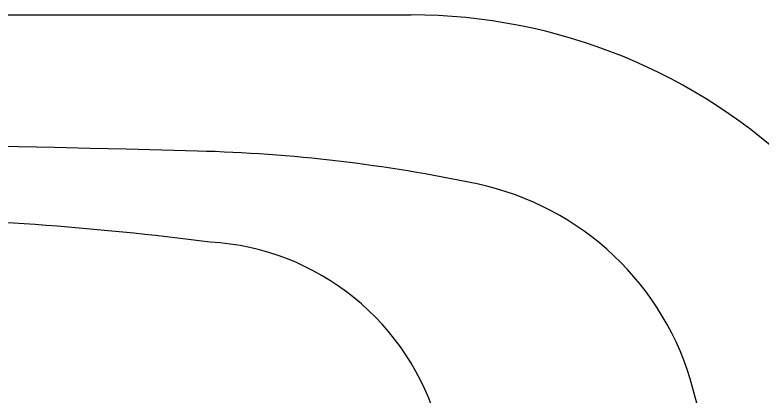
# Model space of a CAD drawing. Extents: x 527 to 611, y 788 to 934.
# Drawn here: x 579.597 to 581.895, y 807.747 to 808.921 of the extents above; entities that cross this region are included whole.
import ezdxf

# ---------------------------------------------------------------- set-up
doc = ezdxf.new("R2010")
doc.units = 0
doc.header["$MEASUREMENT"] = 0
doc.layers.add('1', color=4, linetype='Continuous')
doc.layers.add('DIM', color=3, linetype='Continuous')

# ---------------------------------------------------------------- blocks, each defined once
blk = doc.blocks.new('HSSCP')
at = {"layer": '1', "color": 3}
for centre, radius, start, end in [((2.2773, -9.3964), 10.2114, 82.76868, 88.83815), ((3.5184, -0.0381), 0.7732, 15.248, 86.7223)]:
    blk.add_arc(centre, radius, start, end, dxfattribs=at)
at = {"layer": '1', "color": 4}
for points in [[(3.524, 1.014), (1.1751, 1.0754), (-1.1751, 1.0754), (-3.524, 1.014)], [(4.3838, 0.9127), (4.1009, 0.9726), (3.8131, 1.0065), (3.524, 1.014)], [(5.0477, 0.2832), (4.9625, 0.6012), (4.7059, 0.8445), (4.3838, 0.9127)], [(5.1219, -0.0837), (5.1048, 0.04), (5.0801, 0.1626), (5.0477, 0.2832)]]:
    blk.add_open_spline(points, degree=3, dxfattribs=at)
blk = doc.blocks.new('new block')
at = {"layer": '1', "color": 3}
blk.add_blockref('HSSCP', (-0.0669, 0.8791), dxfattribs=at)
blk = doc.blocks.new('2018 FLAIR')
at = {"layer": '1', "linetype": 'Continuous', "lineweight": 25}
blk.add_line((45.4991, 5.5582), (53.9209, 5.5582), dxfattribs=at)
blk.add_arc((53.9206, 3.8372), 1.721, 45.6506, 89.9916, dxfattribs=at)
at = {"layer": 'DIM'}
blk.add_blockref('new block', (49.8067, 3.2458), dxfattribs=at)

msp = doc.modelspace()

# ---------------------------------------------------------------- block references
at = {"layer": '1'}
msp.add_blockref('2018 FLAIR', (526.8953, 803.3624), dxfattribs=at)

doc.saveas('drawing.dxf')
